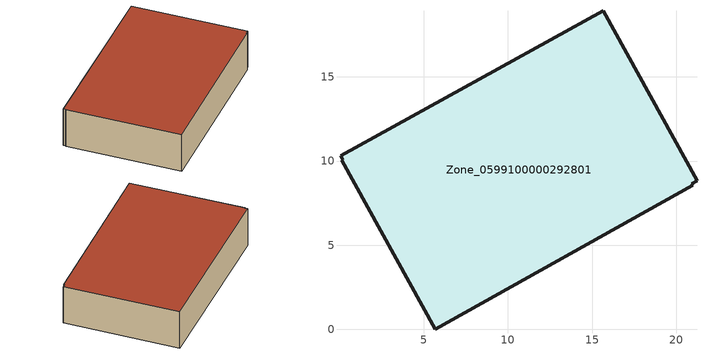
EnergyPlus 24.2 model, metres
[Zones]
Zone_0599100000292801
 floor ground (C_G): 15.65,18.93 21.23,8.84 20.92,8.66 20.97,8.56 5.68,0 0.13,10.04 0.19,10.07 0.05,10.31 z0
 wall outside (C_F): 15.65,18.93 0.05,10.31 0.19,10.07 0.13,10.04 5.68,0 20.97,8.56 20.92,8.66 21.23,8.84 15.65,18.93 z0:4.08
 roof outside (C_R): 21.23,8.84 15.65,18.93 0.05,10.31 0.19,10.07 0.13,10.04 5.68,0 20.97,8.56 20.92,8.66 z4.08
[BUILDING]
Pand.0599100000292801: North Axis=0; Terrain=City; Loads Convergence Tolerance Value=0.04; Temperature Convergence Tolerance Value=0.4; Solar Distribution=FullExterior; Maximum Number of Warmup Days=25; Minimum Number of Warmup Days=1
[Site:Location]
Rotterdam.The.Hague.AP_ZH_NLD Design_Conditions: Latitude=51.96; Longitude=4.45; Time Zone=1; Elevation=-4.5
[SITE:GROUNDTEMPERATURE:BUILDINGSURFACE]
18, 18, 18, 18, 18, 18, 18, 18, 18, 18, 18, 18
[MATERIAL] Thermal Absorptance=0.9; Solar Absorptance=0.7; Visible Absorptance=0.7
Name | Roughness | Thickness | Conductivity | Density | Specific Heat
G.D.1965 | MediumSmooth | 0.15 | 1 | 540 | 1210
F.D.1965 | Rough | 0.3 | 0.857143 | 1920 | 840
R.D.1965 | MediumRough | 0.2 | 0.08 | 1500 | 1000
[CONSTRUCTION]
C_G: G.D.1965
C_F: F.D.1965
C_R: R.D.1965
[ZONE]
Zone_0599100000292801: Type=1; Multiplier=1; Ceiling Height=Autocalculate; Volume=Autocalculate; Floor Area=autocalculate; Part of Total Floor Area=Yes
[ZONEINFILTRATION:DESIGNFLOWRATE]
Infil_Zone_0599100000292801: Zone or ZoneList or Space or SpaceList=Zone_0599100000292801; Schedule=AlwaysOn; Design Flow Rate Calculation Method=Flow/Area; Flow Rate per Floor Area=0.0042; Constant Term Coefficient=1; Temperature Term Coefficient=0; Velocity Term Coefficient=0; Velocity Squared Term Coefficient=0
[HVACTEMPLATE:ZONE:IDEALLOADSAIRSYSTEM]
Zone_0599100000292801: Maximum Heating Supply Air Temperature=50; Minimum Cooling Supply Air Temperature=13; Maximum Heating Supply Air Humidity Ratio=0.0156; Minimum Cooling Supply Air Humidity Ratio=0.0077; Heating Limit=NoLimit; Cooling Limit=NoLimit; Dehumidification Control Type=ConstantSensibleHeatRatio; Cooling Sensible Heat Ratio=0.7; Dehumidification Setpoint=60; Humidification Control Type=None; Humidification Setpoint=30; Outdoor Air Method=None; Outdoor Air Flow Rate per Person=0.00944; Outdoor Air Flow Rate per Zone Floor Area=0; Outdoor Air Flow Rate per Zone=0; Demand Controlled Ventilation Type=None; Outdoor Air Economizer Type=NoEconomizer; Heat Recovery Type=None; Sensible Heat Recovery Effectiveness=0.7; Latent Heat Recovery Effectiveness=0.65
[ZONECONTROL:THERMOSTAT]
ThermostatControl_Zone_0599100000292801: Zone or ZoneList=Zone_0599100000292801; Control Type Schedule=DualSetpointControlType; Control 1=Thermostat_Zone_0599100000292801; Temperature Difference Between Cutout And Setpoint=0
[THERMOSTATSETPOINT:DUALSETPOINT]
Thermostat_Zone_0599100000292801: Heating Setpoint Temperature Schedule=HeatingSetpoint_Zone_0599100000292801; Cooling Setpoint Temperature Schedule=CoolingSetpoint_Zone_0599100000292801
[SCHEDULE:COMPACT]
HeatingSetpoint_Zone_0599100000292801: Through: 12/31, For: AllDays, Until: 24:00, 21
CoolingSetpoint_Zone_0599100000292801: Through: 12/31, For: AllDays, Until: 24:00, 24
DualSetpointControlType: Through: 12/31, For: AllDays, Until: 24:00, 4
AlwaysOn: Through: 12/31, For: AllDays, Until: 24:00, 1
